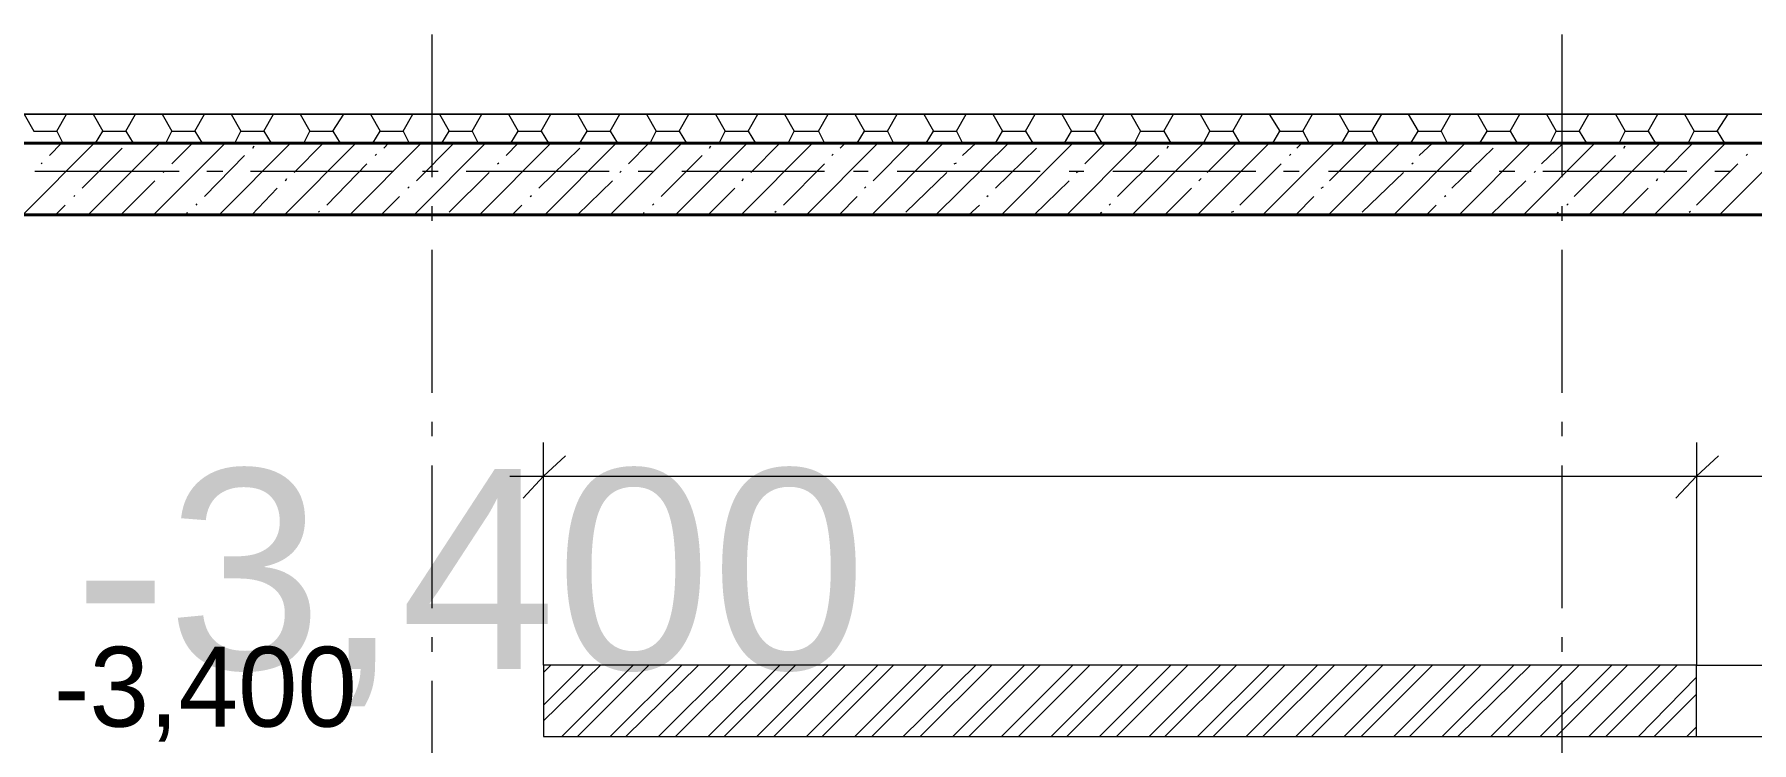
# Model space of a CAD drawing. Header units: millimetres. Extents: x -249154 to 415037, y -45458 to 354837.
# Drawn here: x -136795 to -130788, y 20828 to 23307 of the extents above; entities that cross this region are included whole.
import ezdxf

# ---------------------------------------------------------------- set-up
doc = ezdxf.new("R2010")
doc.units = ezdxf.units.MM
doc.layers.add('PDF _Текст', color=7, linetype='Continuous')
doc.styles.get("Standard").update_dxf_attribs({"font": 'arial.ttf'})

msp = doc.modelspace()

# ---------------------------------------------------------------- linework, layer by layer
at = {"lineweight": 9}
for points in [[(-135403.602898539, 22807.0202844576), (-135403.602898539, 23306.90880173928)], [(-131451.0945373258, 22807.0202844576), (-131451.0945373258, 23306.90880173928)], [(-136831.2506131587, 23027.31013953203), (-136797.3598662451, 22968.00133239923), (-136716.8693422572, 22968.00133239923), (-136695.6876254022, 22925.63789875727)], [(-136716.8693422572, 22968.00133239923), (-136682.9785953437, 23027.31013953203)], [(-136589.7790412292, 23027.31013953203), (-136555.8882943156, 22968.00133239923), (-136475.3977703278, 22968.00133239923), (-136449.9797101426, 22925.63789875727)], [(-136475.3977703278, 22968.00133239923), (-136441.5070234142, 23027.31013953203)], [(-136348.3074693338, 23027.31013953203), (-136314.4167223861, 22968.00133239923), (-136233.9261984323, 22968.00133239923), (-136208.5081382472, 22925.63789875727)], [(-136233.9261984323, 22968.00133239923), (-136200.0354514847, 23027.31013953203)], [(-136106.8358974383, 23027.31013953203), (-136072.9451505248, 22968.00133239923), (-135992.4546265369, 22968.00133239923), (-135967.0365663177, 22925.63789875727)], [(-135992.4546265369, 22968.00133239923), (-135958.5638795893, 23027.31013953203)], [(-135865.3643255089, 23027.31013953203), (-135831.4735785953, 22968.00133239923), (-135750.9830546074, 22968.00133239923), (-135725.5649944223, 22925.63789875727)], [(-135750.9830546074, 22968.00133239923), (-135712.8559643297, 23027.31013953203)], [(-135619.6564102833, 23027.31013953203), (-135585.7656633016, 22968.00133239923), (-135505.2751393478, 22968.00133239923), (-135484.0934224928, 22925.63789875727)], [(-135505.2751393478, 22968.00133239923), (-135471.3843924002, 23027.31013953203)], [(-135378.1848383538, 23027.31013953203), (-135344.2940914062, 22968.00133239923), (-135263.8035674524, 22968.00133239923), (-135242.6218505974, 22925.63789875727)], [(-135263.8035674524, 22968.00133239923), (-135229.9128205048, 23027.31013953203)], [(-135136.7132664243, 23027.31013953203), (-135102.8225195108, 22968.00133239923), (-135022.3319955229, 22968.00133239923), (-134996.9139353378, 22925.63789875727)], [(-135022.3319955229, 22968.00133239923), (-134988.4412486094, 23027.31013953203)], [(-134895.2416945289, 23027.31013953203), (-134861.3509475813, 22968.00133239923), (-134780.8604236275, 22968.00133239923), (-134755.4423634083, 22925.63789875727)], [(-134780.8604236275, 22968.00133239923), (-134746.9696766799, 23027.31013953203)], [(-134653.7701226335, 23027.31013953203), (-134619.8793756859, 22968.00133239923), (-134539.3888517321, 22968.00133239923), (-134513.9707915469, 22925.63789875727)], [(-134539.3888517321, 22968.00133239923), (-134505.4981047845, 23027.31013953203)], [(-134412.298550704, 23027.31013953203), (-134378.4078037905, 22968.00133239923), (-134297.9172798026, 22968.00133239923), (-134272.4992196174, 22925.63789875727)], [(-134297.9172798026, 22968.00133239923), (-134264.026532855, 23027.31013953203)], [(-134170.8269788086, 23027.31013953203), (-134136.936231861, 22968.00133239923), (-134052.209364543, 22968.00133239923), (-134031.027647688, 22925.63789875727)], [(-134052.209364543, 22968.00133239923), (-134018.3186176294, 23027.31013953203)], [(-133925.119063515, 23027.31013953203), (-133891.2283166014, 22968.00133239923), (-133810.7377926135, 22968.00133239923), (-133789.5560758266, 22925.63789875727)], [(-133810.7377926135, 22968.00133239923), (-133776.8470456999, 23027.31013953203)], [(-133683.6474916195, 23027.31013953203), (-133649.7567446719, 22968.00133239923), (-133569.2662207181, 22968.00133239923), (-133548.0845038971, 22925.63789875727)], [(-133569.2662207181, 22968.00133239923), (-133535.3754737705, 23027.31013953203)], [(-133442.1759197241, 23027.31013953203), (-133408.2851728105, 22968.00133239923), (-133327.7946488227, 22968.00133239923), (-133302.3765886035, 22925.63789875727)], [(-133327.7946488227, 22968.00133239923), (-133293.9039019091, 23027.31013953203)], [(-133200.7043477946, 23027.31013953203), (-133166.8136008811, 22968.00133239923), (-133086.3230768932, 22968.00133239923), (-133060.905016708, 22925.63789875727)], [(-133086.3230768932, 22968.00133239923), (-133052.4323299796, 23027.31013953203)], [(-132959.2327758992, 23027.31013953203), (-132925.3420289516, 22968.00133239923), (-132844.8515049978, 22968.00133239923), (-132819.4334448126, 22925.63789875727)], [(-132844.8515049978, 22968.00133239923), (-132810.9607580502, 23027.31013953203)], [(-132717.7612040038, 23027.31013953203), (-132683.8704570902, 22968.00133239923), (-132603.3799331024, 22968.00133239923), (-132577.9618728831, 22925.63789875727)], [(-132603.3799331024, 22968.00133239923), (-132569.4891861888, 23027.31013953203)], [(-132476.2896320743, 23027.31013953203), (-132438.1625417965, 22968.00133239923), (-132357.6720178087, 22968.00133239923), (-132336.4903009877, 22925.63789875727)], [(-132357.6720178087, 22968.00133239923), (-132323.7812708951, 23027.31013953203)], [(-132230.5817167806, 23027.31013953203), (-132196.6909698671, 22968.00133239923), (-132116.2004458792, 22968.00133239923), (-132095.0187290582, 22925.63789875727)], [(-132116.2004458792, 22968.00133239923), (-132082.3096989657, 23027.31013953203)], [(-131989.1101449193, 23027.31013953203), (-131955.2193979716, 22968.00133239923), (-131874.7288740179, 22968.00133239923), (-131853.5471571628, 22925.63789875727)], [(-131874.7288740179, 22968.00133239923), (-131840.8381270702, 23027.31013953203)], [(-131747.6385729898, 23027.31013953203), (-131713.7478260762, 22968.00133239923), (-131633.2573020884, 22968.00133239923), (-131607.8392419032, 22925.63789875727)], [(-131633.2573020884, 22968.00133239923), (-131599.3665551748, 23027.31013953203)], [(-131506.1670010603, 23027.31013953203), (-131472.2762541467, 22968.00133239923), (-131391.7857301589, 22968.00133239923), (-131366.3676699737, 22925.63789875727)], [(-131391.7857301589, 22968.00133239923), (-131357.8949832453, 23027.31013953203)], [(-131264.695429199, 23027.31013953203), (-131230.8046822513, 22968.00133239923), (-131150.3141582976, 22968.00133239923), (-131124.8960980783, 22925.63789875727)], [(-131150.3141582976, 22968.00133239923), (-131116.4234113499, 23027.31013953203)], [(-131023.2238572695, 23027.31013953203), (-130989.3331103559, 22968.00133239923), (-130908.8425863681, 22968.00133239923), (-130883.4245261829, 22925.63789875727)], [(-130908.8425863681, 22968.00133239923), (-130870.7154960562, 23027.31013953203)], [(-136581.3063545008, 22925.63789875727), (-136555.8882943156, 22968.00133239923)], [(-136335.5984392412, 22925.63789875727), (-136314.4167223861, 22968.00133239923)], [(-136094.1268673117, 22925.63789875727), (-136072.9451505248, 22968.00133239923)], [(-135852.6552954163, 22925.63789875727), (-135831.4735785953, 22968.00133239923)], [(-135611.1837235209, 22925.63789875727), (-135585.7656633016, 22968.00133239923)], [(-135369.7121515914, 22925.63789875727), (-135344.2940914062, 22968.00133239923)], [(-135128.240579696, 22925.63789875727), (-135102.8225195108, 22968.00133239923)], [(-134886.7690078005, 22925.63789875727), (-134861.3509475813, 22968.00133239923)], [(-134641.0610925069, 22925.63789875727), (-134619.8793756859, 22968.00133239923)], [(-134399.5895206455, 22925.63789875727), (-134378.4078037905, 22968.00133239923)], [(-134158.117948716, 22925.63789875727), (-134136.936231861, 22968.00133239923)], [(-133916.6463767865, 22925.63789875727), (-133891.2283166014, 22968.00133239923)], [(-133675.1748048911, 22925.63789875727), (-133649.7567446719, 22968.00133239923)], [(-133433.7032329957, 22925.63789875727), (-133408.2851728105, 22968.00133239923)], [(-133192.2316610662, 22925.63789875727), (-133166.8136008811, 22968.00133239923)], [(-132946.5237458066, 22925.63789875727), (-132925.3420289516, 22968.00133239923)], [(-132705.0521738771, 22925.63789875727), (-132683.8704570902, 22968.00133239923)], [(-132463.5806019817, 22925.63789875727), (-132438.1625417965, 22968.00133239923)], [(-132222.1090300863, 22925.63789875727), (-132196.6909698671, 22968.00133239923)], [(-131980.6374581568, 22925.63789875727), (-131955.2193979716, 22968.00133239923)], [(-131739.1658862614, 22925.63789875727), (-131713.7478260762, 22968.00133239923)], [(-131493.4579710018, 22925.63789875727), (-131472.2762541467, 22968.00133239923)], [(-131251.9863990723, 22925.63789875727), (-131230.8046822513, 22968.00133239923)], [(-131010.5148271428, 22925.63789875727), (-130989.3331103559, 22968.00133239923)], [(-136835.4869565229, 22675.6936400994), (-136585.542697865, 22925.63789875727)], [(-136742.2874024424, 22883.27446508124), (-136699.9239687664, 22925.63789875727)], [(-136627.906131541, 22768.89319417982), (-136488.1068004544, 22908.69252526642)], [(-136606.72441472, 22675.6936400994), (-136356.7801560622, 22925.63789875727)], [(-136377.9618729172, 22675.6936400994), (-136128.0176142593, 22925.63789875727)], [(-136314.4167223861, 22853.62006149782), (-136242.3988851607, 22925.63789875727)], [(-136149.1993311144, 22675.6936400994), (-135899.2550724565, 22925.63789875727)], [(-136030.5817168487, 22908.69252526642), (-136026.3453734505, 22917.16521199481)], [(-135920.4367893115, 22675.6936400994), (-135670.4925306537, 22925.63789875727)], [(-135886.5460423639, 22823.96565794844), (-135784.8738015551, 22925.63789875727)], [(-135691.6742475087, 22675.6936400994), (-135441.7299888508, 22925.63789875727)], [(-135602.7110367925, 22883.27446508124), (-135598.4746934283, 22887.51080844544)], [(-135573.056633209, 22908.69252526642), (-135556.1112597522, 22925.63789875727)], [(-135467.1480490701, 22675.6936400994), (-135217.2037904122, 22925.63789875727)], [(-135458.6753623076, 22794.31125436501), (-135327.3487179494, 22925.63789875727)], [(-135238.3855072672, 22675.6936400994), (-134988.4412486094, 22925.63789875727)], [(-135145.1859531527, 22883.27446508124), (-135102.8225195108, 22925.63789875727)], [(-135030.8046822513, 22768.89319417982), (-134886.7690078005, 22908.69252526642)], [(-135009.6229654644, 22675.6936400994), (-134759.6787067725, 22925.63789875727)], [(-134780.8604236275, 22675.6936400994), (-134530.9161649696, 22925.63789875727)], [(-134717.3152731305, 22853.62006149782), (-134645.2974358711, 22925.63789875727)], [(-134552.0978818247, 22675.6936400994), (-134302.1536231668, 22925.63789875727)], [(-134433.4802675591, 22908.69252526642), (-134429.2439241949, 22917.16521199481)], [(-134323.3353400218, 22675.6936400994), (-134073.391081364, 22925.63789875727)], [(-134289.4445930742, 22823.96565794844), (-134187.7723522654, 22925.63789875727)], [(-134094.572798219, 22675.6936400994), (-133844.6285395611, 22925.63789875727)], [(-134005.6095875028, 22883.27446508124), (-134001.3732441386, 22887.51080844544)], [(-133975.9551839534, 22908.69252526642), (-133959.0098104626, 22925.63789875727)], [(-133865.8102564162, 22675.6936400994), (-133615.8659977583, 22925.63789875727)], [(-133861.573913052, 22794.31125436501), (-133730.2472686597, 22925.63789875727)], [(-133641.2840579435, 22675.6936400994), (-133387.1034559555, 22925.63789875727)], [(-133548.0845038971, 22883.27446508124), (-133501.4847268569, 22925.63789875727)], [(-133433.7032329957, 22768.89319417982), (-133289.6675585109, 22908.69252526642)], [(-133412.5215161407, 22675.6936400994), (-133162.5772575169, 22925.63789875727)], [(-133183.7589743378, 22675.6936400994), (-132933.814715714, 22925.63789875727)], [(-133120.2138238408, 22853.62006149782), (-133048.1959866154, 22925.63789875727)], [(-132954.996432535, 22675.6936400994), (-132705.0521738771, 22925.63789875727)], [(-132832.1424749052, 22908.69252526642), (-132827.906131541, 22917.16521199481)], [(-132726.2338906981, 22675.6936400994), (-132476.2896320743, 22925.63789875727)], [(-132692.3431437846, 22823.96565794844), (-132590.6709029757, 22925.63789875727)], [(-132497.4713488953, 22675.6936400994), (-132247.5270902715, 22925.63789875727)], [(-132404.2717948489, 22883.27446508124), (-132400.0354514847, 22887.51080844544)], [(-132378.8537346637, 22908.69252526642), (-132361.9083611729, 22925.63789875727)], [(-132268.7088070925, 22675.6936400994), (-132018.7645484686, 22925.63789875727)], [(-132264.4724637623, 22794.31125436501), (-132133.1458193701, 22925.63789875727)], [(-132039.9462652896, 22675.6936400994), (-131790.0020066658, 22925.63789875727)], [(-131950.9830546074, 22883.27446508124), (-131904.3832775672, 22925.63789875727)], [(-131836.601783706, 22768.89319417982), (-131692.5661092552, 22908.69252526642)], [(-131811.1837234868, 22675.6936400994), (-131561.239464863, 22925.63789875727)], [(-131586.6575250482, 22675.6936400994), (-131336.7132664243, 22925.63789875727)], [(-131523.1123745512, 22853.62006149782), (-131446.8581939616, 22925.63789875727)], [(-131357.8949832453, 22675.6936400994), (-131107.9507246215, 22925.63789875727)], [(-131235.0410256155, 22908.69252526642), (-131230.8046822513, 22917.16521199481)], [(-131129.1324414425, 22675.6936400994), (-130879.1881828187, 22925.63789875727)], [(-131095.2416944949, 22823.96565794844), (-130993.5694537201, 22925.63789875727)], [(-130900.3698996397, 22675.6936400994), (-130650.4256410159, 22925.63789875727)], [(-130807.1703455933, 22883.27446508124), (-130802.934002195, 22887.51080844544)], [(-136793.1235228468, 22828.20200131263), (-136288.998662201, 22828.20200131263)], [(-136771.9418059918, 22853.62006149782), (-136767.7054626276, 22857.85640489607)], [(-136344.0711260036, 22823.96565794844), (-136339.8347826054, 22828.20200131263)], [(-136200.0354514847, 22739.2387905964), (-136060.2361203981, 22883.27446508124)], [(-136191.5627647904, 22828.20200131263), (-136136.4903009877, 22828.20200131263)], [(-136039.0544035771, 22828.20200131263), (-135539.1658862955, 22828.20200131263)], [(-135772.1647714625, 22709.58438704703), (-135632.3654403418, 22853.62006149782)], [(-135437.4936454526, 22828.20200131263), (-135382.421181718, 22828.20200131263)], [(-135284.9852842734, 22828.20200131263), (-134785.0967669577, 22828.20200131263)], [(-135174.8403567362, 22853.62006149782), (-135170.604013372, 22857.85640489607)], [(-134746.9696766799, 22823.96565794844), (-134742.7333333498, 22828.20200131263)], [(-134683.4245261829, 22828.20200131263), (-134632.5884057785, 22828.20200131263)], [(-134602.934002195, 22739.2387905964), (-134458.8983277442, 22883.27446508124)], [(-134530.9161649696, 22828.20200131263), (-134031.027647688, 22828.20200131263)], [(-134175.0633221387, 22709.58438704703), (-134031.027647688, 22853.62006149782)], [(-133929.3554069132, 22828.20200131263), (-133878.5192864747, 22828.20200131263)], [(-133776.8470456999, 22828.20200131263), (-133276.9585284183, 22828.20200131263)], [(-133577.7389074465, 22853.62006149782), (-133569.2662207181, 22857.85640489607)], [(-133175.2862876095, 22828.20200131263), (-133124.450167205, 22828.20200131263)], [(-133149.8682273902, 22823.96565794844), (-133141.3955406959, 22828.20200131263)], [(-133022.7779264303, 22828.20200131263), (-132522.8894091145, 22828.20200131263)], [(-133005.8325529394, 22739.2387905964), (-132861.7968784546, 22883.27446508124)], [(-132577.9618728831, 22709.58438704703), (-132433.9261983983, 22853.62006149782)], [(-132425.4535116699, 22828.20200131263), (-132370.3810479353, 22828.20200131263)], [(-132268.7088070925, 22828.20200131263), (-131768.8202898448, 22828.20200131263)], [(-131976.4011147926, 22853.62006149782), (-131972.1647714284, 22857.85640489607)], [(-131671.3843924002, 22828.20200131263), (-131616.3119286316, 22828.20200131263)], [(-131548.5304347363, 22823.96565794844), (-131544.2940913721, 22828.20200131263)], [(-131518.876031187, 22828.20200131263), (-131014.7511705411, 22828.20200131263)], [(-131408.7311036497, 22739.2387905964), (-131264.695429199, 22883.27446508124)], [(-130980.8604235935, 22709.58438704703), (-130836.8247491427, 22853.62006149782)], [(-130917.3152730965, 22828.20200131263), (-130862.2428093278, 22828.20200131263)], [(-136492.3431438186, 22675.6936400994), (-136373.725529553, 22794.31125436501)], [(-136034.8180602129, 22675.6936400994), (-135945.8548494967, 22768.89319417982)], [(-135916.2004459473, 22794.31125436501), (-135911.9641025491, 22802.7839410934)], [(-135488.329765891, 22768.89319417982), (-135484.0934224928, 22773.12953754402)], [(-135344.2940914062, 22684.16632682779), (-135204.4947602855, 22823.96565794844)], [(-134895.2416945289, 22675.6936400994), (-134772.3877368991, 22794.31125436501)], [(-134437.7166109233, 22675.6936400994), (-134344.5170568428, 22768.89319417982)], [(-134319.0989966576, 22794.31125436501), (-134314.8626532935, 22802.7839410934)], [(-133891.2283166014, 22768.89319417982), (-133886.9919732372, 22773.12953754402)], [(-133747.1926421506, 22684.16632682779), (-133603.1569676317, 22823.96565794844)], [(-133298.1402452393, 22675.6936400994), (-133175.2862876095, 22794.31125436501)], [(-132840.6151615995, 22675.6936400994), (-132747.4156075532, 22768.89319417982)], [(-132721.997547368, 22794.31125436501), (-132713.5248606396, 22802.7839410934)], [(-132294.1268673117, 22768.89319417982), (-132285.6541805833, 22773.12953754402)], [(-132150.0911928609, 22684.16632682779), (-132006.0555183761, 22823.96565794844)], [(-131701.0387959496, 22675.6936400994), (-131578.1848383538, 22794.31125436501)], [(-131243.5137123439, 22675.6936400994), (-131150.3141582976, 22768.89319417982)], [(-131120.6597547141, 22794.31125436501), (-131116.4234113499, 22802.7839410934)], [(-136721.1056856214, 22675.6936400994), (-136687.2149387079, 22709.58438704703)], [(-136657.5605350904, 22739.2387905964), (-136653.3241917262, 22743.47513396059)], [(-136229.6898550681, 22709.58438704703), (-136225.453511704, 22713.82073041121)], [(-135581.5293199715, 22675.6936400994), (-135517.9841694404, 22739.2387905964)], [(-135124.0042363658, 22675.6936400994), (-135090.1134893841, 22709.58438704703)], [(-135060.4590858348, 22739.2387905964), (-135056.2227424706, 22743.47513396059)], [(-134632.5884057785, 22709.58438704703), (-134628.3520624483, 22713.82073041121)], [(-133980.1915273176, 22675.6936400994), (-133916.6463767865, 22739.2387905964)], [(-133526.9027870421, 22675.6936400994), (-133488.7756967303, 22709.58438704703)], [(-133463.3576365451, 22739.2387905964), (-133459.1212931809, 22743.47513396059)], [(-133035.4869564888, 22709.58438704703), (-133031.2506131246, 22713.82073041121)], [(-132383.0900779939, 22675.6936400994), (-132319.5449274969, 22739.2387905964)], [(-131925.5649943882, 22675.6936400994), (-131891.6742474406, 22709.58438704703)], [(-131862.0198438912, 22739.2387905964), (-131857.783500527, 22743.47513396059)], [(-131434.1491638349, 22709.58438704703), (-131429.9128204707, 22713.82073041121)], [(-136263.5806020158, 22675.6936400994), (-136259.3442586516, 22684.16632682779)], [(-135801.8191750459, 22684.16632682779), (-135797.5828316477, 22688.40267019198)], [(-135403.602898539, 22654.51192327842), (-135403.602898539, 22705.34804368282)], [(-134666.4791527261, 22675.6936400994), (-134662.2428093619, 22684.16632682779)], [(-134204.7177257562, 22684.16632682779), (-134200.4813823921, 22688.40267019198)], [(-133069.3777034364, 22675.6936400994), (-133060.905016708, 22684.16632682779)], [(-132607.6162764666, 22684.16632682779), (-132599.1435897382, 22688.40267019198)], [(-131472.2762541467, 22675.6936400994), (-131463.8035674524, 22684.16632682779)], [(-131451.0945373258, 22654.51192327842), (-131451.0945373258, 22705.34804368282)], [(-131006.2784838127, 22684.16632682779), (-131002.0421404485, 22688.40267019198)], [(-135403.602898539, 22052.9511651879), (-135403.602898539, 22552.83968246958)], [(-131451.0945373258, 22052.9511651879), (-131451.0945373258, 22552.83968246958)], [(-135403.602898539, 21900.44280397467), (-135403.602898539, 21951.27892437908)], [(-131451.0945373258, 21900.44280397467), (-131451.0945373258, 21951.27892437908)], [(-135013.8593087945, 21099.77390766476), (-135013.8593087945, 21760.64347288807), (-135013.8593087945, 21879.26108711962)], [(-130980.8604235935, 21879.26108711962), (-130980.8604235935, 21760.64347288807), (-130980.8604235935, 21099.77390766476), (-130459.7901894908, 21099.77390766476), (-130341.1725752252, 21099.77390766476)], [(-135403.602898539, 21298.88204591822), (-135403.602898539, 21798.7705631999)], [(-135132.4769230602, 21760.64347288807), (-130980.8604235935, 21760.64347288807), (-129358.3409141186, 21760.64347288807)], [(-131451.0945373258, 21298.88204591822), (-131451.0945373258, 21798.7705631999)], [(-135403.602898539, 21146.37368470497), (-135403.602898539, 21197.20980507533)], [(-131451.0945373258, 21146.37368470497), (-131451.0945373258, 21197.20980507533)], [(-135013.8593087945, 20959.97457657817), (-134874.0599776739, 21099.77390766476)], [(-135013.8593087945, 21074.35584747959), (-134988.4412486094, 21099.77390766476)], [(-135013.8593087945, 20904.9021127755), (-134814.7511705752, 21099.77390766476)], [(-134950.3141582976, 20849.82964900689), (-134700.3698996737, 21099.77390766476)], [(-134895.2416945289, 20849.82964900689), (-134645.2974358711, 21099.77390766476)], [(-134780.8604236275, 20849.82964900689), (-134530.9161649696, 21099.77390766476)], [(-134725.7879598589, 20849.82964900689), (-134471.6073578709, 21099.77390766476)], [(-134611.4066889575, 20849.82964900689), (-134361.4624303337, 21099.77390766476)], [(-134552.0978818247, 20849.82964900689), (-134302.1536231668, 21099.77390766476)], [(-134437.7166109233, 20849.82964900689), (-134187.7723522654, 21099.77390766476)], [(-134382.6441471547, 20849.82964900689), (-134132.6998885309, 21099.77390766476)], [(-134268.2628762533, 20849.82964900689), (-134018.3186176294, 21099.77390766476)], [(-134208.9540691204, 20849.82964900689), (-133959.0098104626, 21099.77390766476)], [(-134094.572798219, 20849.82964900689), (-133844.6285395611, 21099.77390766476)], [(-134039.5003344504, 20849.82964900689), (-133789.5560758266, 21099.77390766476)], [(-133925.119063515, 20849.82964900689), (-133675.1748048911, 21099.77390766476)], [(-133865.8102564162, 20849.82964900689), (-133615.8659977583, 21099.77390766476)], [(-133755.6653288449, 20849.82964900689), (-133501.4847268569, 21099.77390766476)], [(-133696.3565217121, 20849.82964900689), (-133446.4122630883, 21099.77390766476)], [(-133581.9752508107, 20849.82964900689), (-133332.0309921869, 21099.77390766476)], [(-133526.9027870421, 20849.82964900689), (-133276.9585284183, 21099.77390766476)], [(-133412.5215161407, 20849.82964900689), (-133162.5772575169, 21099.77390766476)], [(-133353.2127090079, 20849.82964900689), (-133103.2684503841, 21099.77390766476)], [(-133238.8314381065, 20849.82964900689), (-132988.8871794826, 21099.77390766476)], [(-133183.7589743378, 20849.82964900689), (-132933.814715714, 21099.77390766476)], [(-133069.3777034364, 20849.82964900689), (-132819.4334448126, 21099.77390766476)], [(-133010.0688963036, 20849.82964900689), (-132760.1246376798, 21099.77390766476)], [(-132895.6876254022, 20849.82964900689), (-132645.7433667784, 21099.77390766476)], [(-132840.6151615995, 20849.82964900689), (-132590.6709029757, 21099.77390766476)], [(-132726.2338906981, 20849.82964900689), (-132476.2896320743, 21099.77390766476)], [(-132671.1614269636, 20849.82964900689), (-132421.2171683057, 21099.77390766476)], [(-132556.7801560622, 20849.82964900689), (-132306.8358974043, 21099.77390766476)], [(-132497.4713488953, 20849.82964900689), (-132247.5270902715, 21099.77390766476)], [(-132383.0900779939, 20849.82964900689), (-132133.1458193701, 21099.77390766476)], [(-132328.0176142593, 20849.82964900689), (-132078.0733556015, 21099.77390766476)], [(-132213.6363433579, 20849.82964900689), (-131963.6920847, 21099.77390766476)], [(-132154.327536191, 20849.82964900689), (-131904.3832775672, 21099.77390766476)], [(-132039.9462652896, 20849.82964900689), (-131790.0020066658, 21099.77390766476)], [(-131984.8738015551, 20849.82964900689), (-131734.9295428972, 21099.77390766476)], [(-131870.4925306537, 20849.82964900689), (-131620.5482719617, 21099.77390766476)], [(-131815.420066851, 20849.82964900689), (-131561.239464863, 21099.77390766476)], [(-131701.0387959496, 20849.82964900689), (-131451.0945373258, 21099.77390766476)], [(-131641.7299888168, 20849.82964900689), (-131391.7857301589, 21099.77390766476)], [(-131527.3487179154, 20849.82964900689), (-131277.4044592575, 21099.77390766476)], [(-131472.2762541467, 20849.82964900689), (-131222.3319955229, 21099.77390766476)], [(-131357.8949832453, 20849.82964900689), (-131107.9507246215, 21099.77390766476)], [(-131298.5861761125, 20849.82964900689), (-131048.6419174547, 21099.77390766476)], [(-135403.602898539, 20544.8129265804), (-135403.602898539, 21044.7014438621)], [(-131451.0945373258, 20544.8129265804), (-131451.0945373258, 21044.7014438621)], [(-131184.2049052111, 20849.82964900689), (-130980.8604235935, 21057.41047398874)], [(-131129.1324414425, 20849.82964900689), (-130980.8604235935, 20998.10166685593)], [(-131014.7511705411, 20849.82964900689), (-130980.8604235935, 20883.72039595451)], [(-130980.8604235935, 20849.82964900689), (-130459.7901894908, 20849.82964900689), (-130341.1725752252, 20849.82964900689)]]:
    msp.add_lwpolyline(points, dxfattribs=at)
for points in [[(-104859.5672239179, 23027.31013953203), (-104859.5672239179, 1409.249938755849), (-104859.5672239179, 23027.31013953203), (-104961.2394647608, 23027.31013953203), (-136903.2684503841, 23027.31013953203), (-104961.2394647608, 23027.31013953203)], [(-130980.8604235935, 21099.77390766476), (-135013.8593087945, 21099.77390766476), (-135013.8593087945, 20849.82964900689), (-130980.8604235935, 20849.82964900689)]]:
    msp.add_lwpolyline(points, close=True, dxfattribs=at)
at = {"lineweight": 40}
msp.add_lwpolyline([(-127358.7868449919, 22925.63789875727), (-136818.5415830661, 22925.63789875727), (-136903.2684503841, 22925.63789875727), (-136818.5415830661, 22925.63789875727)], close=True, dxfattribs=at)
msp.add_lwpolyline([(-137004.9406911929, 22675.6936400994), (-129476.9585284183, 22675.6936400994), (-129476.9585284183, 19273.90991657226), (-135263.8035674524, 19273.90991657226), (-135484.0934224928, 19273.90991657226), (-135484.0934224928, 15139.23879056235), (-135581.5293199715, 15139.23879056235), (-135581.5293199715, 14918.9489354879), (-135263.8035674524, 14918.9489354879), (-135263.8035674524, 15139.23879056235), (-135263.8035674524, 17130.32017296068), (-131561.239464863, 17130.32017296068), (-131561.239464863, 16732.10389645376), (-131340.9496097885, 16732.10389645376), (-131340.9496097885, 17130.32017296068), (-131340.9496097885, 17350.61002803511), (-132340.7266443519, 17350.61002803511), (-132340.7266443519, 19053.62006149782), (-129256.6686733098, 19053.62006149782), (-129256.6686733098, 19273.90991657226), (-129256.6686733098, 22675.6936400994), (-127358.7868449919, 22675.6936400994), (-124503.4914157866, 22675.6936400994)], dxfattribs=at)
at = {"lineweight": 18}
for points in [[(-134937.6051281709, 21832.66131011347), (-135013.8593087945, 21760.64347288807), (-135085.877146054, 21684.38929229848)], [(-130904.6062430039, 21832.66131011347), (-130980.8604235935, 21760.64347288807), (-131052.8782608189, 21684.38929229848)]]:
    msp.add_lwpolyline(points, dxfattribs=at)

# ---------------------------------------------------------------- texts
at = {"insert": (-136656.2652260644, 21370.59455977872), "char_height": 700, "attachment_point": 4}
msp.add_mtext('-3,400', dxfattribs=at)
at = {"layer": 'PDF _Текст', "insert": (-136726.5860528543, 20998.24108222462), "char_height": 279.4285825184883, "attachment_point": 4, "style": ''}
msp.add_mtext('-3,400', dxfattribs=at)

doc.saveas('drawing.dxf')
